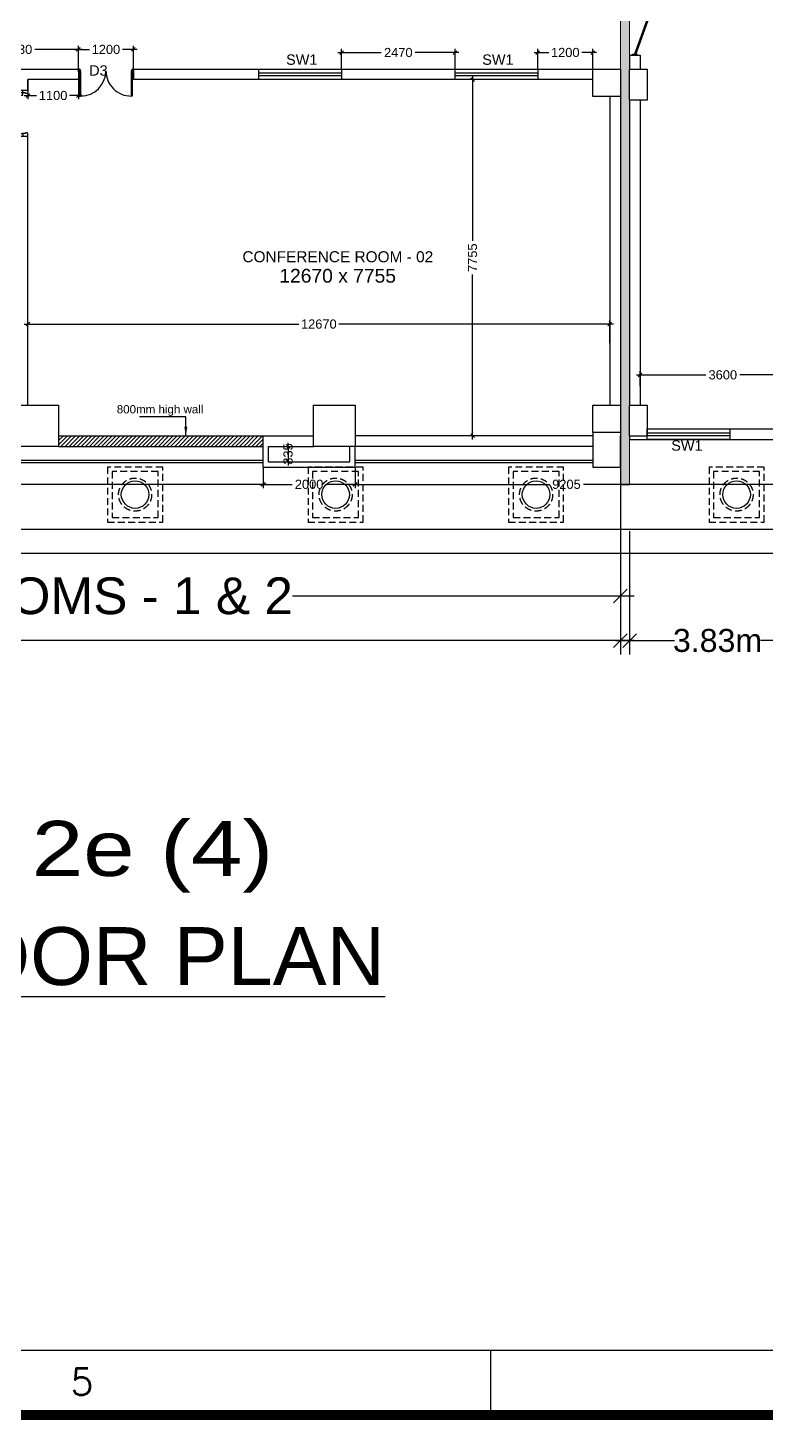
# Model space of a CAD drawing. Extents: x 7620542 to 7843793, y -6476226 to -6093835.
# Drawn here: x 7703449 to 7719523, y -6476226 to -6445912 of the extents above; entities that cross this region are included whole.
import ezdxf
from ezdxf.enums import TextEntityAlignment as Align

# ---------------------------------------------------------------- set-up
doc = ezdxf.new("R2010")
doc.units = 0
doc.header["$LTSCALE"] = 600
doc.header["$MEASUREMENT"] = 0
doc.header["$PDMODE"] = 35
doc.linetypes.add('HIDDEN', pattern=[0.375, 0.25, -0.125])
doc.layers.get('0').update_dxf_attribs({"linetype": 'CONTINUOUS'})
doc.layers.get('Defpoints').update_dxf_attribs({"linetype": 'CONTINUOUS'})
for name, color, linetype in [('BLOCKS-PROP', 2, 'CONTINUOUS'), ('chajja', 7, 'CONTINUOUS'), ('DIM', 8, 'CONTINUOUS'), ('DIM-TEXT', 8, 'CONTINUOUS'), ('DIMEN', 5, 'CONTINUOUS'), ('DOOR', 32, 'CONTINUOUS'), ('Exp.Joint', 104, 'CONTINUOUS'), ('joinery', 7, 'CONTINUOUS'), ('LA-column', 3, 'CONTINUOUS'), ('Room Dim', 1, 'CONTINUOUS'), ('TEXT', 6, 'CONTINUOUS'), ('TITLE', 7, 'CONTINUOUS'), ('wall hat', 172, 'CONTINUOUS'), ('Walls', 7, 'CONTINUOUS'), ('WIN', 151, 'CONTINUOUS'), ('Working Dim', 5, 'CONTINUOUS')]:
    doc.layers.add(name, color=color, linetype=linetype)
doc.styles.add('AR', font='arial.ttf')
doc.styles.add('ari', font='arial.ttf')
doc.styles.add('ARIAL', font='arial.ttf')
doc.styles.add('ROMANS', font='romans.shx')
doc.styles.add('RT', font='romant.shx')
doc.styles.get("Standard").update_dxf_attribs({"font": 'romans.shx'})
doc.dimstyles.new('int. dim', dxfattribs={"dimtxt": 450, "dimasz": 80, "dimexe": 80, "dimexo": 0, "dimgap": 70, "dimtad": 0, "dimdec": 0, "dimzin": 12, "dimdsep": 46, "dimtxsty": 'ari', "dimblk": 'OBLIQUE', "dimcen": 2, "dimdle": 80, "dimclrd": 256, "dimclre": 256, "dimclrt": 6, "dimadec": 0, "dimazin": 0, "dimtfac": 1, "dimtdec": 0, "dimtix": 1, "dimtmove": 2, "dimatfit": 3, "dimfxl": 1, "dimtolj": 1, "dimtzin": 0, "dimlwd": -1, "dimlwe": -1, "dimarcsym": 0})
doc.dimstyles.new('STANDARD$0', dxfattribs={"dimscale": 0, "dimtxt": 150, "dimasz": 125, "dimexe": 0.75, "dimexo": 1, "dimgap": 25, "dimtad": 1, "dimdec": 0, "dimdsep": 46, "dimtxsty": 'Standard', "dimblk1": 'DOT', "dimblk2": 'DOT', "dimsah": 1, "dimcen": 2.5, "dimclrd": 1, "dimclre": 1, "dimclrt": 3, "dimadec": 0, "dimazin": 0, "dimtfac": 1, "dimtdec": 0, "dimtmove": 0, "dimatfit": 3, "dimldrblk": 'DOT', "dimfxl": 1, "dimtolj": 1, "dimtzin": 0, "dimarcsym": 0})
doc.dimstyles.new('TEXT', dxfattribs={"dimscale": 0, "dimtxt": 600, "dimasz": 300, "dimexe": 300, "dimexo": 30, "dimgap": 50, "dimtad": 0, "dimdec": 0, "dimzin": 0, "dimdsep": 46, "dimtxsty": 'RT', "dimblk": 'OBLIQUE', "dimcen": 0.09, "dimdle": 300, "dimclrd": 256, "dimclre": 256, "dimclrt": 170, "dimadec": 0, "dimazin": 0, "dimtfac": 1, "dimtdec": 0, "dimtofl": 0, "dimtmove": 2, "dimatfit": 3, "dimfxl": 1, "dimfrac": 2, "dimtolj": 1, "dimtzin": 0, "dimlwd": -1, "dimlwe": -1, "dimarcsym": 0})

# ---------------------------------------------------------------- blocks, each defined once
blk = doc.blocks.new('A$C66962185')
at = {"layer": 'TITLE'}
blk.add_line((360.704, -141176.034), (2.142, -141176.034), dxfattribs=at)
at = {"layer": 'TITLE', "color": 0}
blk.add_line((151.161, -141178.329), (151.161, -141176.034), dxfattribs=at)
at = {"layer": 'TITLE', "color": 7, "const_width": 0.355}
blk.add_lwpolyline([(363, -140928.365), (363, -141178.329), (0, -141178.329), (0, -140928.365)], close=True, dxfattribs=at)
at = {"layer": 'TITLE', "color": 0, "style": 'ROMANS'}
blk.add_text('5', height=0.952, dxfattribs=at).set_placement((136.675, -141177.147), align=Align.MIDDLE)
blk = doc.blocks.new('_Oblique')
at = {"color": 0, "linetype": 'ByBlock', "lineweight": -2}
blk.add_line((-0.5, -0.5), (0.5, 0.5), dxfattribs=at)
blk = doc.blocks.new('*D466')
at = {"layer": 'Defpoints', "color": 0, "transparency": 16777216}
for p in [(7716779, -6453468), (7716779, -6453712, -9), (7720379, -6453712, -3)]:
    blk.add_point(p, dxfattribs=at)
at = {"layer": 'Working Dim', "transparency": 16777216}
for p, q in [((7716779, -6453712), (7716779, -6453388)), ((7720379, -6453712), (7720379, -6453388)), ((7716699, -6453468), (7718211, -6453468)), ((7720459, -6453468), (7718947, -6453468))]:
    blk.add_line(p, q, dxfattribs=at)
at = {"layer": 'Working Dim', "transparency": 16777216, "xscale": 80, "yscale": 80, "zscale": 80, "rotation": 180}
blk.add_blockref('_Oblique', (7716779, -6453468), dxfattribs=at)
at = {"layer": 'Working Dim', "transparency": 16777216, "xscale": 80, "yscale": 80, "zscale": 80}
blk.add_blockref('_Oblique', (7720379, -6453468), dxfattribs=at)
at = {"layer": 'Working Dim', "color": 6, "transparency": 16777216, "insert": (7718579, -6453468), "char_height": 200, "attachment_point": 5, "style": 'ari'}
blk.add_mtext('\\A1;3600', dxfattribs=at)
blk = doc.blocks.new('Z$W@#1275')
at = {"layer": 'DOOR'}
for p, q in [((73, 1500), (0, 1500)), ((0, 1500), (0, 1467)), ((0, 1467), (2, 1467)), ((11, 1456), (11, 1458)), ((11, 1456), (47, 1456)), ((47, 1467), (736, 1467)), ((47, 1467), (47, 1439)), ((47, 1456), (47, 1467)), ((47, 1467), (73, 1467)), ((47, 1439), (736, 1439)), ((73, 1467), (73, 1500)), ((736, 1467), (736, 1439)), ((0, 33), (2, 33)), ((0, 0), (0, 33)), ((73, 0), (0, 0)), ((11, 44), (11, 42)), ((11, 44), (47, 44)), ((47, 61), (736, 61)), ((47, 33), (47, 61)), ((47, 44), (47, 33)), ((47, 33), (736, 33)), ((47, 33), (73, 33)), ((73, 33), (73, 0)), ((736, 33), (736, 61))]:
    blk.add_line(p, q, dxfattribs=at)
for centre, start, end in [((11, 1467), 180, 270), ((11, 33), 90, 180)]:
    blk.add_arc(centre, 9.13, start, end, dxfattribs=at)
at = {"layer": 'DOOR', "color": 145}
for centre, start, end in [((47, 1439), 270, 0), ((47, 61), 0, 90)]:
    blk.add_arc(centre, 689, start, end, dxfattribs=at)
blk = doc.blocks.new('*D413')
at = {"layer": 'Defpoints', "color": 0, "transparency": 16777216}
for p in [(7716119, -6452362), (7703449, -6452776, 14), (7716119, -6452776, 5)]:
    blk.add_point(p, dxfattribs=at)
at = {"layer": 'Working Dim', "transparency": 16777216}
for p, q in [((7703369, -6452362), (7709347, -6452362)), ((7703449, -6452776), (7703449, -6452282)), ((7716199, -6452362), (7710221, -6452362)), ((7716119, -6452776), (7716119, -6452282))]:
    blk.add_line(p, q, dxfattribs=at)
at = {"layer": 'Working Dim', "transparency": 16777216, "xscale": 80, "yscale": 80, "zscale": 80, "rotation": 180}
blk.add_blockref('_Oblique', (7703449, -6452362), dxfattribs=at)
at = {"layer": 'Working Dim', "transparency": 16777216, "xscale": 80, "yscale": 80, "zscale": 80}
blk.add_blockref('_Oblique', (7716119, -6452362), dxfattribs=at)
at = {"layer": 'Working Dim', "color": 6, "transparency": 16777216, "insert": (7709784, -6452362), "char_height": 200, "attachment_point": 5, "style": 'ari'}
blk.add_mtext('\\A1;12670', dxfattribs=at)
blk = doc.blocks.new('*D414')
at = {"layer": 'Defpoints', "color": 0, "transparency": 16777216}
for p in [(7713130, -6447039), (7713731, -6447039, 14), (7713867, -6454794, 8)]:
    blk.add_point(p, dxfattribs=at)
at = {"layer": 'Working Dim', "transparency": 16777216}
for p, q in [((7713731, -6447039), (7713050, -6447039)), ((7713130, -6446959), (7713130, -6450548)), ((7713130, -6454874), (7713130, -6451285)), ((7713867, -6454794), (7713050, -6454794))]:
    blk.add_line(p, q, dxfattribs=at)
at = {"layer": 'Working Dim', "transparency": 16777216, "xscale": 80, "yscale": 80, "zscale": 80}
for p, rotation in [((7713130, -6447039), 90), ((7713130, -6454794), 270)]:
    blk.add_blockref('_Oblique', p, dxfattribs=dict(at, rotation=rotation))
at = {"layer": 'Working Dim', "color": 6, "transparency": 16777216, "insert": (7713130, -6450916), "char_height": 200, "attachment_point": 5, "rotation": 90, "style": 'ari'}
blk.add_mtext('\\A1;7755', dxfattribs=at)
blk = doc.blocks.new('*D828')
at = {"layer": 'Defpoints', "color": 0, "linetype": 'Continuous', "transparency": 16777216}
for p in [(7686129, -6454884, 0), (7716349, -6454724, 4), (7686129, -6458283)]:
    blk.add_point(p, dxfattribs=at)
at = {"layer": 'DIM-TEXT', "transparency": 16777216}
for p, q in [((7686129, -6454884), (7686129, -6458583)), ((7716349, -6454724), (7716349, -6458583)), ((7685829, -6458283), (7693264, -6458283)), ((7716649, -6458283), (7709214, -6458283))]:
    blk.add_line(p, q, dxfattribs=at)
at = {"layer": 'DIM-TEXT', "linetype": 'Continuous', "transparency": 16777216, "xscale": 300, "yscale": 300, "zscale": 300, "rotation": 180}
blk.add_blockref('_Oblique', (7686129, -6458283), dxfattribs=at)
at = {"layer": 'DIM-TEXT', "linetype": 'Continuous', "transparency": 16777216, "xscale": 300, "yscale": 300, "zscale": 300}
blk.add_blockref('_Oblique', (7716349, -6458283), dxfattribs=at)
at = {"layer": 'DIM-TEXT', "color": 170, "linetype": 'Continuous', "transparency": 16777216, "insert": (7701239, -6458283), "char_height": 750, "attachment_point": 5, "style": 'ari'}
blk.add_mtext('\\A1;{\\H1.067x;CONFERENCE ROOMS - 1 & 2}', dxfattribs=at)
blk = doc.blocks.new('*D870')
at = {"layer": 'Defpoints', "color": 0, "transparency": 16777216}
for p in [(7716549, -6456871), (7720379, -6456871, -8), (7720379, -6459253)]:
    blk.add_point(p, dxfattribs=at)
at = {"layer": 'DIM', "color": 8, "transparency": 16777216}
for p, q in [((7716549, -6456871), (7716549, -6459553)), ((7720379, -6456871), (7720379, -6459553)), ((7716249, -6459253), (7717530, -6459253)), ((7720679, -6459253), (7719399, -6459253))]:
    blk.add_line(p, q, dxfattribs=at)
at = {"layer": 'DIM', "color": 8, "transparency": 16777216, "xscale": 300, "yscale": 300, "zscale": 300, "rotation": 180}
blk.add_blockref('_Oblique', (7716549, -6459253), dxfattribs=at)
at = {"layer": 'DIM', "color": 8, "transparency": 16777216, "xscale": 300, "yscale": 300, "zscale": 300}
blk.add_blockref('_Oblique', (7720379, -6459253), dxfattribs=at)
at = {"layer": 'DIM', "color": 7, "transparency": 16777216, "insert": (7718464, -6459253), "char_height": 500, "attachment_point": 5, "style": 'ari'}
blk.add_mtext('\\A1;3.83m', dxfattribs=at)
blk = doc.blocks.new('*D877')
at = {"layer": 'Defpoints', "color": 0, "transparency": 16777216}
for p in [(7686489, -6454804), (7716349, -6455024), (7716349, -6459253)]:
    blk.add_point(p, dxfattribs=at)
at = {"layer": 'DIM', "color": 8, "transparency": 16777216}
for p, q in [((7686489, -6454804), (7686489, -6459553)), ((7716349, -6455024), (7716349, -6459553)), ((7686189, -6459253), (7699720, -6459253)), ((7716649, -6459253), (7703118, -6459253))]:
    blk.add_line(p, q, dxfattribs=at)
at = {"layer": 'DIM', "color": 8, "transparency": 16777216, "xscale": 300, "yscale": 300, "zscale": 300, "rotation": 180}
blk.add_blockref('_Oblique', (7686489, -6459253), dxfattribs=at)
at = {"layer": 'DIM', "color": 8, "transparency": 16777216, "xscale": 300, "yscale": 300, "zscale": 300}
blk.add_blockref('_Oblique', (7716349, -6459253), dxfattribs=at)
at = {"layer": 'DIM', "color": 7, "transparency": 16777216, "insert": (7701419, -6459253), "char_height": 750, "attachment_point": 5, "style": 'ari'}
blk.add_mtext('\\A1;29.86m', dxfattribs=at)
blk = doc.blocks.new('*D1177')
at = {"layer": 'Defpoints', "color": 0, "transparency": 16777216}
for p in [(7703449, -6447039), (7704549, -6447039), (7704549, -6447385)]:
    blk.add_point(p, dxfattribs=at)
at = {"layer": 'Working Dim', "transparency": 16777216}
for p, q in [((7703449, -6447039), (7703449, -6447465)), ((7704549, -6447039), (7704549, -6447465)), ((7703369, -6447385), (7703640, -6447385)), ((7704629, -6447385), (7704358, -6447385))]:
    blk.add_line(p, q, dxfattribs=at)
at = {"layer": 'Working Dim', "transparency": 16777216, "xscale": 80, "yscale": 80, "zscale": 80, "rotation": 180}
blk.add_blockref('_Oblique', (7703449, -6447385), dxfattribs=at)
at = {"layer": 'Working Dim', "transparency": 16777216, "xscale": 80, "yscale": 80, "zscale": 80}
blk.add_blockref('_Oblique', (7704549, -6447385), dxfattribs=at)
at = {"layer": 'Working Dim', "color": 6, "transparency": 16777216, "insert": (7703999, -6447385), "char_height": 200, "attachment_point": 5, "style": 'ari'}
blk.add_mtext('\\A1;1100', dxfattribs=at)
blk = doc.blocks.new('Z$W@#5624')
at = {"layer": 'DOOR'}
for p, q in [((19, 470), (840, 769)), ((28, 446), (849, 745)), ((188, 518), (680, 697)), ((676, 709), (685, 685)), ((0, 400), (0, 499)), ((0, 499), (25, 499)), ((0, 400), (25, 400)), ((19, 470), (28, 446)), ((25, 400), (25, 499)), ((183, 529), (192, 506)), ((1770, 453), (949, 154)), ((1779, 429), (957, 130)), ((1610, 381), (1117, 202)), ((1614, 369), (1606, 393)), ((1779, 429), (1770, 453)), ((1798, 499), (1773, 499)), ((1773, 400), (1773, 499)), ((1798, 400), (1773, 400)), ((1798, 400), (1798, 499)), ((1113, 214), (1122, 190))]:
    blk.add_line(p, q, dxfattribs=at)
at = {"layer": 'DOOR', "color": 145}
for centre, start_param, end_param in [((0, 449), 2.617994, 3.665191), ((1798, 449), -0.523599, 0.523599)]:
    blk.add_ellipse(centre, major_axis=(-899, 0), ratio=1, start_param=start_param, end_param=end_param, dxfattribs=at)
blk = doc.blocks.new('*D1882')
at = {"layer": 'Defpoints', "color": 0, "transparency": 16777216}
for p in [(7708896, -6455024, -8), (7709017, -6455359, -22), (7709115, -6455359)]:
    blk.add_point(p, dxfattribs=at)
at = {"layer": 'Working Dim', "transparency": 16777216}
for p, q in [((7709115, -6455024), (7709115, -6454944)), ((7708896, -6455024), (7709195, -6455024)), ((7709115, -6455024), (7709115, -6455359)), ((7709017, -6455359), (7709195, -6455359)), ((7709115, -6455359), (7709115, -6455439))]:
    blk.add_line(p, q, dxfattribs=at)
at = {"layer": 'Working Dim', "transparency": 16777216, "xscale": 80, "yscale": 80, "zscale": 80}
for p, rotation in [((7709115, -6455024), 270), ((7709115, -6455359), 90)]:
    blk.add_blockref('_Oblique', p, dxfattribs=dict(at, rotation=rotation))
at = {"layer": 'Working Dim', "color": 6, "transparency": 16777216, "insert": (7709115, -6455191), "char_height": 200, "attachment_point": 5, "rotation": 90, "style": 'ari'}
blk.add_mtext('\\A1;335', dxfattribs=at)
blk = doc.blocks.new('A$C760F7CC1')
at = {"layer": 'Working Dim', "color": 8, "linetype": 'HIDDEN'}
for points in [[(0, 1200), (0, 0), (1200, 0), (1200, 1200)], [(100, 1100), (100, 100), (1100, 100), (1100, 1100)]]:
    blk.add_lwpolyline(points, close=True, dxfattribs=at)
blk.add_circle((600, 600), 360, dxfattribs=at)
at = {"layer": 'Working Dim', "color": 3, "linetype": 'Continuous'}
blk.add_circle((600, 600), 300, dxfattribs=at)
blk = doc.blocks.new('*D1910')
at = {"layer": 'Defpoints', "color": 0, "transparency": 16777216}
for p in [(7682829, -6456824, -21), (7720009, -6456824, -21), (7720009, -6457358)]:
    blk.add_point(p, dxfattribs=at)
at = {"layer": 'Working Dim', "transparency": 16777216}
for p, q in [((7682829, -6456824), (7682829, -6457438)), ((7720009, -6456824), (7720009, -6457438)), ((7682749, -6457358), (7700973, -6457358)), ((7720089, -6457358), (7701865, -6457358))]:
    blk.add_line(p, q, dxfattribs=at)
at = {"layer": 'Working Dim', "transparency": 16777216, "xscale": 80, "yscale": 80, "zscale": 80, "rotation": 180}
blk.add_blockref('_Oblique', (7682829, -6457358), dxfattribs=at)
at = {"layer": 'Working Dim', "transparency": 16777216, "xscale": 80, "yscale": 80, "zscale": 80}
blk.add_blockref('_Oblique', (7720009, -6457358), dxfattribs=at)
at = {"layer": 'Working Dim', "color": 6, "transparency": 16777216, "insert": (7701419, -6457358), "char_height": 200, "attachment_point": 5, "style": 'ari'}
blk.add_mtext('\\A1;37180', dxfattribs=at)
blk = doc.blocks.new('*D1925')
at = {"layer": 'Defpoints', "color": 0, "transparency": 16777216}
for p in [(7694629, -6455474, 27), (7708572, -6455474, 27), (7708572, -6455851)]:
    blk.add_point(p, dxfattribs=at)
at = {"layer": 'Working Dim', "transparency": 16777216}
for p, q in [((7694629, -6455474), (7694629, -6455931)), ((7708572, -6455474), (7708572, -6455931)), ((7694549, -6455851), (7701163, -6455851)), ((7708652, -6455851), (7702038, -6455851))]:
    blk.add_line(p, q, dxfattribs=at)
at = {"layer": 'Working Dim', "transparency": 16777216, "xscale": 80, "yscale": 80, "zscale": 80, "rotation": 180}
blk.add_blockref('_Oblique', (7694629, -6455851), dxfattribs=at)
at = {"layer": 'Working Dim', "transparency": 16777216, "xscale": 80, "yscale": 80, "zscale": 80}
blk.add_blockref('_Oblique', (7708572, -6455851), dxfattribs=at)
at = {"layer": 'Working Dim', "color": 6, "transparency": 16777216, "insert": (7701600, -6455851), "char_height": 200, "attachment_point": 5, "style": 'ari'}
blk.add_mtext('\\A1;13945', dxfattribs=at)
blk = doc.blocks.new('*D1926')
at = {"layer": 'Defpoints', "color": 0, "transparency": 16777216}
for p in [(7708572, -6455474, 27), (7710572, -6455474, 59), (7710572, -6455851)]:
    blk.add_point(p, dxfattribs=at)
at = {"layer": 'Working Dim', "transparency": 16777216}
for p, q in [((7708572, -6455474), (7708572, -6455931)), ((7710572, -6455474), (7710572, -6455931)), ((7708492, -6455851), (7709202, -6455851)), ((7710652, -6455851), (7709942, -6455851))]:
    blk.add_line(p, q, dxfattribs=at)
at = {"layer": 'Working Dim', "transparency": 16777216, "xscale": 80, "yscale": 80, "zscale": 80, "rotation": 180}
blk.add_blockref('_Oblique', (7708572, -6455851), dxfattribs=at)
at = {"layer": 'Working Dim', "transparency": 16777216, "xscale": 80, "yscale": 80, "zscale": 80}
blk.add_blockref('_Oblique', (7710572, -6455851), dxfattribs=at)
at = {"layer": 'Working Dim', "color": 6, "transparency": 16777216, "insert": (7709572, -6455851), "char_height": 200, "attachment_point": 5, "style": 'ari'}
blk.add_mtext('\\A1;2000', dxfattribs=at)
blk = doc.blocks.new('*D1927')
at = {"layer": 'Defpoints', "color": 0, "transparency": 16777216}
for p in [(7710572, -6455474, 59), (7719779, -6455374, 27), (7719779, -6455851)]:
    blk.add_point(p, dxfattribs=at)
at = {"layer": 'Working Dim', "transparency": 16777216}
for p, q in [((7710572, -6455474), (7710572, -6455931)), ((7719779, -6455374), (7719779, -6455931)), ((7710492, -6455851), (7714806, -6455851)), ((7719859, -6455851), (7715545, -6455851))]:
    blk.add_line(p, q, dxfattribs=at)
at = {"layer": 'Working Dim', "transparency": 16777216, "xscale": 80, "yscale": 80, "zscale": 80, "rotation": 180}
blk.add_blockref('_Oblique', (7710572, -6455851), dxfattribs=at)
at = {"layer": 'Working Dim', "transparency": 16777216, "xscale": 80, "yscale": 80, "zscale": 80}
blk.add_blockref('_Oblique', (7719779, -6455851), dxfattribs=at)
at = {"layer": 'Working Dim', "color": 6, "transparency": 16777216, "insert": (7715175, -6455851), "char_height": 200, "attachment_point": 5, "style": 'ari'}
blk.add_mtext('\\A1;9205', dxfattribs=at)
blk = doc.blocks.new('1000')
at = {"layer": 'DOOR'}
for p, q in [((0, -100), (0, 0)), ((0, 0), (50, 0)), ((50, -100), (0, -100)), ((50, 0), (50, -2)), ((63, -49), (50, -49)), ((50, -49), (50, -100)), ((50, -100), (50, -901)), ((100, -100), (50, -100)), ((63, -13), (61, -13)), ((63, -13), (63, -49)), ((100, -901), (100, -100)), ((837, -13), (837, -49)), ((837, -13), (839, -13)), ((837, -49), (850, -49)), ((850, 0), (850, -2)), ((900, 0), (850, 0)), ((850, -49), (850, -100)), ((850, -100), (900, -100)), ((900, -100), (900, 0)), ((50, -901), (100, -901))]:
    blk.add_line(p, q, dxfattribs=at)
for centre, major_axis, start_param, end_param in [((50, -13), (-7.95, 7.95), 3.926991, 5.497787), ((850, -13), (7.95, 7.95), 0.785398, 2.356194)]:
    blk.add_ellipse(centre, major_axis=major_axis, ratio=1, start_param=start_param, end_param=end_param, dxfattribs=at)
at = {"layer": 'DOOR', "color": 145}
blk.add_ellipse((64, -115), major_axis=(-520, 590), ratio=1, start_param=2.464943, end_param=4.009476, dxfattribs=at)
blk = doc.blocks.new('*D2138')
at = {"layer": 'Defpoints', "color": 0, "transparency": 16777216}
for p in [(7704549, -6446382), (7701919, -6446809), (7704549, -6446809)]:
    blk.add_point(p, dxfattribs=at)
at = {"layer": 'Working Dim', "transparency": 16777216}
for p, q in [((7701839, -6446382), (7702864, -6446382)), ((7701919, -6446809), (7701919, -6446302)), ((7704629, -6446382), (7703604, -6446382)), ((7704549, -6446809), (7704549, -6446302))]:
    blk.add_line(p, q, dxfattribs=at)
at = {"layer": 'Working Dim', "transparency": 16777216, "xscale": 80, "yscale": 80, "zscale": 80, "rotation": 180}
blk.add_blockref('_Oblique', (7701919, -6446382), dxfattribs=at)
at = {"layer": 'Working Dim', "transparency": 16777216, "xscale": 80, "yscale": 80, "zscale": 80}
blk.add_blockref('_Oblique', (7704549, -6446382), dxfattribs=at)
at = {"layer": 'Working Dim', "color": 6, "transparency": 16777216, "insert": (7703234, -6446382), "char_height": 200, "attachment_point": 5, "style": 'ari'}
blk.add_mtext('\\A1;2630', dxfattribs=at)
blk = doc.blocks.new('*D2139')
at = {"layer": 'Defpoints', "color": 0, "transparency": 16777216}
for p in [(7705749, -6446382), (7704549, -6446809), (7705749, -6446809)]:
    blk.add_point(p, dxfattribs=at)
at = {"layer": 'Working Dim', "transparency": 16777216}
for p, q in [((7704469, -6446382), (7704790, -6446382)), ((7704549, -6446809), (7704549, -6446302)), ((7705829, -6446382), (7705508, -6446382)), ((7705749, -6446809), (7705749, -6446302))]:
    blk.add_line(p, q, dxfattribs=at)
at = {"layer": 'Working Dim', "transparency": 16777216, "xscale": 80, "yscale": 80, "zscale": 80, "rotation": 180}
blk.add_blockref('_Oblique', (7704549, -6446382), dxfattribs=at)
at = {"layer": 'Working Dim', "transparency": 16777216, "xscale": 80, "yscale": 80, "zscale": 80}
blk.add_blockref('_Oblique', (7705749, -6446382), dxfattribs=at)
at = {"layer": 'Working Dim', "color": 6, "transparency": 16777216, "insert": (7705149, -6446382), "char_height": 200, "attachment_point": 5, "style": 'ari'}
blk.add_mtext('\\A1;1200', dxfattribs=at)
blk = doc.blocks.new('*D2140')
at = {"layer": 'Defpoints', "color": 0, "transparency": 16777216}
for p in [(7714549, -6446449), (7714549, -6446809, 2), (7715749, -6446809, 2)]:
    blk.add_point(p, dxfattribs=at)
at = {"layer": 'Working Dim', "transparency": 16777216}
for p, q in [((7714469, -6446449), (7714790, -6446449)), ((7714549, -6446809), (7714549, -6446369)), ((7715829, -6446449), (7715508, -6446449)), ((7715749, -6446809), (7715749, -6446369))]:
    blk.add_line(p, q, dxfattribs=at)
at = {"layer": 'Working Dim', "transparency": 16777216, "xscale": 80, "yscale": 80, "zscale": 80, "rotation": 180}
blk.add_blockref('_Oblique', (7714549, -6446449), dxfattribs=at)
at = {"layer": 'Working Dim', "transparency": 16777216, "xscale": 80, "yscale": 80, "zscale": 80}
blk.add_blockref('_Oblique', (7715749, -6446449), dxfattribs=at)
at = {"layer": 'Working Dim', "color": 6, "transparency": 16777216, "insert": (7715149, -6446449), "char_height": 200, "attachment_point": 5, "style": 'ari'}
blk.add_mtext('\\A1;1200', dxfattribs=at)
blk = doc.blocks.new('*D2142')
at = {"layer": 'Defpoints', "color": 0, "transparency": 16777216}
for p in [(7710279, -6446450), (7710279, -6446809), (7712749, -6446809, 2)]:
    blk.add_point(p, dxfattribs=at)
at = {"layer": 'Working Dim', "transparency": 16777216}
for p, q in [((7710199, -6446450), (7711144, -6446450)), ((7710279, -6446809), (7710279, -6446370)), ((7712829, -6446450), (7711884, -6446450)), ((7712749, -6446809), (7712749, -6446370))]:
    blk.add_line(p, q, dxfattribs=at)
at = {"layer": 'Working Dim', "transparency": 16777216, "xscale": 80, "yscale": 80, "zscale": 80, "rotation": 180}
blk.add_blockref('_Oblique', (7710279, -6446450), dxfattribs=at)
at = {"layer": 'Working Dim', "transparency": 16777216, "xscale": 80, "yscale": 80, "zscale": 80}
blk.add_blockref('_Oblique', (7712749, -6446450), dxfattribs=at)
at = {"layer": 'Working Dim', "color": 6, "transparency": 16777216, "insert": (7711514, -6446450), "char_height": 200, "attachment_point": 5, "style": 'ari'}
blk.add_mtext('\\A1;2470', dxfattribs=at)

msp = doc.modelspace()

# ---------------------------------------------------------------- hatches: boundary and pattern name
at = {"layer": 'Exp.Joint', "linetype": 'HIDDEN'}
msp.add_hatch(color=256, dxfattribs=at).paths.add_polyline_path([(7716549.14, -6334493.662), (7716349.14, -6334493.662), (7716349.14, -6455862.509), (7716549.14, -6455862.509)])
at = {"layer": 'wall hat'}
h = msp.add_hatch(dxfattribs=at)
h.set_pattern_fill('ANSI31', color=256, scale=500, style=0)
h.paths.add_polyline_path([(7708571.572, -6454793.934), (7704119.146, -6454793.934), (7704119.146, -6455023.934), (7708571.572, -6455023.934)])

# ---------------------------------------------------------------- linework, layer by layer
at = {"layer": 'chajja', "color": 6, "linetype": 'Continuous'}
msp.add_line((7682829.033, -6456823.679, -62.696), (7720009.232, -6456823.679, -62.696), dxfattribs=at)
at = {"layer": 'Exp.Joint', "linetype": 'HIDDEN', "const_width": 20, "elevation": -11195.81}
msp.add_lwpolyline([(7716549.14, -6334493.662), (7716349.14, -6334493.662), (7716349.14, -6455862.509), (7716549.14, -6455862.509)], close=True, dxfattribs=at)
at = {"layer": 'LA-column', "color": 2, "flags": 128}
for points, elevation in [([(7716349.144, -6447408.886), (7715749.144, -6447408.886), (7715749.144, -6446808.886), (7716349.144, -6446808.886)], -12.739), ([(7716549.144, -6446808.887), (7716929.144, -6446808.887), (7716929.144, -6447488.887), (7716549.144, -6447488.887)], -17.252), ([(7704119.146, -6455023.934), (7703219.146, -6455023.934), (7703219.146, -6454123.934), (7704119.146, -6454123.934)], 4.007), ([(7710571.478, -6455023.934), (7709671.478, -6455023.934), (7709671.478, -6454123.934), (7710571.478, -6454123.934)], -0.488), ([(7716349.144, -6454723.934), (7715749.144, -6454723.934), (7715749.144, -6454123.934), (7716349.144, -6454123.934)], -9.699), ([(7716549.145, -6454123.883), (7716929.145, -6454123.883), (7716929.145, -6454803.883), (7716549.145, -6454803.883)], -18.368)]:
    msp.add_lwpolyline(points, close=True, dxfattribs=dict(at, elevation=elevation))
at = {"layer": 'Walls'}
for p, q in [((7716549.234, -6446508.854, -14.83), (7716549.234, -6446808.924, -14.83)), ((7716779.234, -6446508.854, -14.83), (7716779.234, -6446808.924, -14.83)), ((7716349.054, -6454723.916, -14.83), (7716349.054, -6455023.916, -14.83)), ((7716349.054, -6454723.916, -14.83), (7716349.054, -6455023.916, -14.83)), ((7716549.235, -6454803.919, -14.83), (7716549.235, -6454873.916, -14.83)), ((7716549.235, -6454803.919, -14.83), (7716549.235, -6454873.916, -14.83)), ((7716549.235, -6454873.916, -14.83), (7726473.146, -6454873.916, -14.83)), ((7716929.235, -6454643.916, -14.83), (7720379.146, -6454643.916, -14.83))]:
    msp.add_line(p, q, dxfattribs=at)
at = {"layer": 'Walls', "linetype": 'Continuous'}
for p, q in [((7716549.234, -6446508.854, -14.83), (7716779.234, -6446508.854, -14.83)), ((7701918.835, -6446808.94, -14.83), (7704549.247, -6446808.936, -14.83)), ((7703448.965, -6447268.9, -14.83), (7703448.965, -6447038.92, -14.83)), ((7704549.247, -6447038.92, -14.83), (7703448.965, -6447038.92, -14.83)), ((7704549.247, -6446808.92, -14.83), (7704549.247, -6447038.92, -14.83)), ((7705749.247, -6446808.935, -14.83), (7715749.144, -6446808.92, -14.83)), ((7705749.247, -6446808.92, -14.83), (7705749.247, -6447038.92, -14.83)), ((7715749.144, -6447038.92, -14.83), (7705749.247, -6447038.92, -14.83)), ((7703218.965, -6447268.9, -14.83), (7703448.965, -6447268.9, -14.83)), ((7716119.054, -6447408.886, -14.83), (7716119.054, -6454123.904, -14.83)), ((7716349.054, -6447408.886, -14.83), (7716349.054, -6454123.904, -14.83)), ((7716549.144, -6447488.892, -14.83), (7716549.144, -6454123.887, -14.83)), ((7716779.144, -6447488.892, -14.83), (7716779.144, -6454123.887, -14.83)), ((7703218.965, -6448268.9, -14.83), (7703448.965, -6448268.9, -14.83)), ((7703448.965, -6454123.725, -14.83), (7703448.965, -6448268.9, -14.83)), ((7708571.596, -6455473.746, -36.104), (7708571.596, -6454793.764, -36.104)), ((7708571.596, -6454793.934, 4.007), (7709671.571, -6454793.934, 4.007)), ((7708686.596, -6455358.746, -36.104), (7708686.596, -6455023.764, -36.104)), ((7708686.596, -6455023.934, 4.007), (7709671.571, -6455023.934, 4.007))]:
    msp.add_line(p, q, dxfattribs=at)
at = {"layer": 'Walls', "color": 6, "linetype": 'Continuous'}
for p, q in [((7704119.146, -6454793.934, 4.007), (7708571.596, -6454793.934, 4.007)), ((7715748.962, -6454793.833, -14.83), (7710571.386, -6454793.833, -14.83)), ((7704119.146, -6455023.934, 4.007), (7708571.596, -6455023.934, 4.007)), ((7715749.005, -6455023.833, -14.83), (7710571.386, -6455023.833, -14.83))]:
    msp.add_line(p, q, dxfattribs=at)
at = {"layer": 'Walls', "elevation": -15.021}
msp.add_lwpolyline([(7715748.969, -6454723.934), (7715749.054, -6455473.916), (7716349.054, -6455473.916), (7716349.054, -6454793.916)], dxfattribs=at)
at = {"layer": 'Walls', "linetype": 'Continuous', "elevation": -36.104}
for points in [[(7708571.596, -6455473.746), (7710571.595, -6455473.746), (7710571.595, -6455023.746)], [(7708686.596, -6455358.746), (7710456.595, -6455358.746), (7710456.595, -6455023.746)]]:
    msp.add_lwpolyline(points, dxfattribs=at)
at = {"layer": 'WIN', "color": 4, "linetype": 'Continuous'}
for p, q in [((7694629.053, -6455323.746, -36.104), (7708571.596, -6455323.746, -36.104)), ((7694629.053, -6455373.746, -36.104), (7708571.596, -6455373.746, -36.104)), ((7710571.595, -6455323.746, -36.104), (7715749.042, -6455323.746, -36.104)), ((7710571.595, -6455373.746, -36.104), (7715749.048, -6455373.746, -36.104))]:
    msp.add_line(p, q, dxfattribs=at)
at = {"layer": 'WIN', "linetype": 'Continuous'}
for points, elevation in [([(7708478.883, -6446808.92), (7710278.883, -6446808.92), (7710278.883, -6447038.92), (7708478.883, -6447038.92)], -14.83), ([(7708478.883, -6446891.703), (7710278.883, -6446891.703), (7710278.883, -6446956.137), (7708478.883, -6446956.137)], -14.83), ([(7712749.144, -6446808.92), (7714549.144, -6446808.92), (7714549.144, -6447038.921), (7712749.144, -6447038.921)], -12.739), ([(7712749.144, -6446891.704), (7714549.144, -6446891.704), (7714549.144, -6446956.137), (7712749.144, -6446956.137)], -12.739), ([(7718729.235, -6454873.916), (7716929.235, -6454873.916), (7716929.235, -6454643.916), (7718729.235, -6454643.916)], -14.83), ([(7718729.235, -6454791.133), (7716929.235, -6454791.133), (7716929.235, -6454726.7), (7718729.235, -6454726.7)], -14.83)]:
    msp.add_lwpolyline(points, close=True, dxfattribs=dict(at, elevation=elevation))

# ---------------------------------------------------------------- block references
for p in [(7705184.103, -6456673.747, 0.922), (7709549.117, -6456673.747, -3.833), (7713914.131, -6456673.747, -8.588), (7718279.145, -6456673.747, -13.343)]:
    msp.add_blockref('A$C760F7CC1', p)
at = {"layer": 'DIMEN', "xscale": 0.8000117540359497, "yscale": 0.8000117540359497, "zscale": 0.8000117540359497, "rotation": 270}
msp.add_blockref('Z$W@#1275', (7704549.247, -6446808.92, -14.83), dxfattribs=at)
at = {"layer": 'DOOR', "linetype": 'Continuous'}
for name, p, xscale, yscale, zscale, rotation in [('Z$W@#5624', (7716214.234, -6446508.901, -14.83), -1.001247152686119, 1.001247152686119, 1.001247151760859, 270), ('1000', (7703448.965, -6447268.9, -14.83), 1.111111115664273, 1.111111115664273, 1.111111115664273, 270.0000132548358)]:
    msp.add_blockref(name, p, dxfattribs=dict(at, xscale=xscale, yscale=yscale, zscale=zscale, rotation=rotation))
at = {"layer": 'TITLE', "xscale": 614.4175770664588, "yscale": 614.4175710082054, "zscale": 614.4175728063115}
msp.add_blockref('A$C66962185', (7620650.707, 80266328.743, -14.83), dxfattribs=at)

# ---------------------------------------------------------------- texts
at = {"layer": 'BLOCKS-PROP', "color": 10, "style": 'ARIAL', "width": 1.2}
msp.add_text('BLOCK - 2e (4)', height=1200, dxfattribs=at).set_placement((7701859.765, -6464378.451, -17.522), align=Align.CENTER)
at = {"layer": 'joinery', "style": 'ari'}
for s, p in [('D3', (7704984.881, -6446951.773, -14.83)), ('SW1', (7709412.311, -6446716.076, -9.508)), ('SW1', (7713682.572, -6446716.076, -7.417)), ('SW1', (7717797.213, -6455117.626, -14.83))]:
    msp.add_text(s, height=225, dxfattribs=at).set_placement(p, align=Align.CENTER)
at = {"layer": 'Room Dim', "style": 'ARIAL'}
msp.add_text('12670 x 7755', height=300, dxfattribs=at).set_placement((7710193.888, -6451459.358, -14.83), align=Align.CENTER)
at = {"layer": 'TEXT', "color": 7}
for s, height, style, p in [('CONFERENCE ROOM - 02', 240, 'ARIAL', (7710197.445, -6451015.149, -14.83)), ('800mm high wall', 180, 'ARIAL', (7706328.297, -6454305.39, 4.007)), ('%%UFOURTH FLOOR PLAN', 1260, 'AR', (7701739.34, -6466752.463, -14.83))]:
    msp.add_text(s, height=height, dxfattribs=dict(at, style=style)).set_placement(p, align=Align.CENTER)

# ---------------------------------------------------------------- dimensions: what is measured, and where the dimension line sits
at = {"layer": 'DIM'}
dim = msp.add_linear_dim(base=(7716349.054, -6459253.401, -14.83), p1=(7686489.12, -6454803.894, -14.83), p2=(7716349.054, -6455023.916, -14.83), angle=180, dimstyle='STANDARD$0', override={"dimscale": 1, "dimtxt": 750, "dimasz": 300, "dimexe": 300, "dimexo": 0, "dimgap": 1, "dimtad": 0, "dimdec": 2, "dimlfac": 0.001, "dimzin": 0, "dimpost": 'm', "dimtxsty": 'ari', "dimblk1": 'Oblique', "dimblk2": 'Oblique', "dimcen": 0, "dimdle": 300, "dimclrd": 8, "dimclre": 8, "dimclrt": 7, "dimadec": 2, "dimtdec": 2, "dimtmove": 2, "dimfxl": 0.75, "dimfrac": 1, "dimlwd": 65535, "dimlwe": 65535}, dxfattribs=at)
dim.commit()
dim.dimension.update_dxf_attribs({"geometry": '*D877', "text_midpoint": (7701419.087, -6459253.401, -14.83)})
dim = msp.add_linear_dim(base=(7720379.146, -6459253.401, -14.83), p1=(7716549.145, -6456871.047, -14.83), p2=(7720379.146, -6456871.053, -22.478), dimstyle='STANDARD$0', override={"dimscale": 1, "dimtxt": 500, "dimasz": 300, "dimexe": 300, "dimexo": 0, "dimgap": 1, "dimtad": 0, "dimdec": 2, "dimlfac": 0.001, "dimzin": 0, "dimpost": 'm', "dimtxsty": 'ari', "dimblk1": 'Oblique', "dimblk2": 'Oblique', "dimcen": 0, "dimdle": 300, "dimclrd": 8, "dimclre": 8, "dimclrt": 7, "dimadec": 2, "dimtdec": 2, "dimtmove": 2, "dimfxl": 0.75, "dimfrac": 1, "dimlwd": 65535, "dimlwe": 65535}, dxfattribs=at)
dim.commit()
dim.dimension.update_dxf_attribs({"geometry": '*D870', "text_midpoint": (7718464.145, -6459253.401, -14.83)})
at = {"layer": 'DIM-TEXT', "linetype": 'Continuous'}
dim = msp.add_linear_dim(base=(7686128.698, -6458283.434, -13.458), p1=(7716349.144, -6454723.934, -9.699), p2=(7686128.698, -6454883.903, -13.806), angle=180, text='{\\H1.067x;CONFERENCE ROOMS - 1 & 2}', dimstyle='TEXT', override={"dimscale": 1, "dimtxt": 750, "dimexo": 0, "dimtxsty": 'ari'}, dxfattribs=at)
dim.commit()
dim.dimension.update_dxf_attribs({"geometry": '*D828', "text_midpoint": (7701238.921, -6458283.434, -13.458)})
at = {"layer": 'Working Dim', "color": 7}
for base, p1, p2, picture, middle in [((7704549.247, -6446381.551, -14.83), (7701918.837, -6446808.938, -14.83), (7704549.247, -6446808.92, -14.83), '*D2138', (7703234.042, -6446381.551, -14.83)), ((7705749.247, -6446381.551, -14.83), (7704549.247, -6446808.92, -14.83), (7705749.247, -6446808.92, -14.83), '*D2139', (7705149.247, -6446381.551, -14.83)), ((7710278.883, -6446449.752, -14.83), (7712749.144, -6446808.92, -12.739), (7710278.883, -6446808.92, -14.83), '*D2142', (7711514.014, -6446449.752, -14.83)), ((7714549.144, -6446448.644, -14.83), (7715749.144, -6446808.886, -12.739), (7714549.144, -6446808.886, -12.739), '*D2140', (7715149.144, -6446448.644, -14.83))]:
    dim = msp.add_linear_dim(base=base, p1=p1, p2=p2, dimstyle='int. dim', override={"dimtxt": 200, "dimarcsym": 1}, dxfattribs=at)
    dim.commit()
    dim.dimension.update_dxf_attribs({"geometry": picture, "text_midpoint": middle})
at = {"layer": 'Working Dim'}
for base, p1, p2, override, picture, middle in [((7704549.247, -6447385.166, -14.83), (7703448.965, -6447038.92, -14.83), (7704549.247, -6447038.92, -14.83), {"dimtxt": 200, "dimarcsym": 1}, '*D1177', (7703999.106, -6447385.166, -14.83)), ((7716119.054, -6452362.294, -14.83), (7703448.965, -6452776.376, -0.649), (7716119.054, -6452776.376, -9.699), {"dimtxt": 200}, '*D413', (7709784.009, -6452362.294, -14.83)), ((7716779.144, -6453467.759, -9.699), (7720379.055, -6453711.663, -12.237), (7716779.144, -6453711.661, -18.633), {"dimtxt": 200}, '*D466', (7718579.1, -6453467.759, -9.699)), ((7710571.567, -6455851.144, 30.817), (7708571.567, -6455473.886, 57.409), (7710571.567, -6455473.887, 89.68), {"dimtxt": 200, "dimarcsym": 1}, '*D1926', (7709571.567, -6455851.144, 30.817)), ((7720009.232, -6457357.607, -41.423), (7682829.033, -6456823.679, -62.696), (7720009.232, -6456823.679, -62.696), {"dimtxt": 200, "dimarcsym": 1}, '*D1910', (7701419.133, -6457357.607, -41.423))]:
    dim = msp.add_linear_dim(base=base, p1=p1, p2=p2, dimstyle='int. dim', override=override, dxfattribs=at)
    dim.commit()
    dim.dimension.update_dxf_attribs({"geometry": picture, "text_midpoint": middle})
for base, p1, p2, picture, middle in [((7713130.397, -6447038.92, -14.83), (7713867.257, -6454793.833, -6.851), (7713731.414, -6447038.92, -0.649), '*D414', (7713130.397, -6450916.377, -14.83)), ((7709114.756, -6455358.746, -9.447), (7708896.11, -6455023.764, -17.267), (7709017.349, -6455358.746, -30.973), '*D1882', (7709114.756, -6455191.255, -9.447))]:
    dim = msp.add_linear_dim(base=base, p1=p1, p2=p2, angle=90, dimstyle='int. dim', override={"dimtxt": 200}, dxfattribs=at)
    dim.commit()
    dim.dimension.update_dxf_attribs({"geometry": picture, "text_midpoint": middle})
for base, p1, p2, text, picture, middle in [((7708571.567, -6455851.144, 30.817), (7694629.024, -6455473.886, 57.409), (7708571.567, -6455473.886, 57.409), '13945', '*D1925', (7701600.295, -6455851.144, 30.817)), ((7719779.204, -6455851.144, 30.817), (7710571.567, -6455473.887, 89.68), (7719779.204, -6455373.886, 57.409), '9205', '*D1927', (7715175.385, -6455851.144, 30.817))]:
    dim = msp.add_linear_dim(base=base, p1=p1, p2=p2, text=text, dimstyle='int. dim', override={"dimtxt": 200, "dimarcsym": 1}, dxfattribs=at)
    dim.commit()
    dim.dimension.update_dxf_attribs({"geometry": picture, "text_midpoint": middle})

# ---------------------------------------------------------------- leaders
at = {"color": 5}
msp.add_leader([(7706887.773, -6454793.941, -12.388), (7706887.773, -6454382, -12.388), (7705876.439, -6454382, -12.388)], dimstyle='int. dim', override={"dimtxt": 200, "dimasz": 200, "dimgap": 70, "dimtad": 0, "dimclrd": 5}, dxfattribs=at)

doc.saveas('drawing.dxf')
